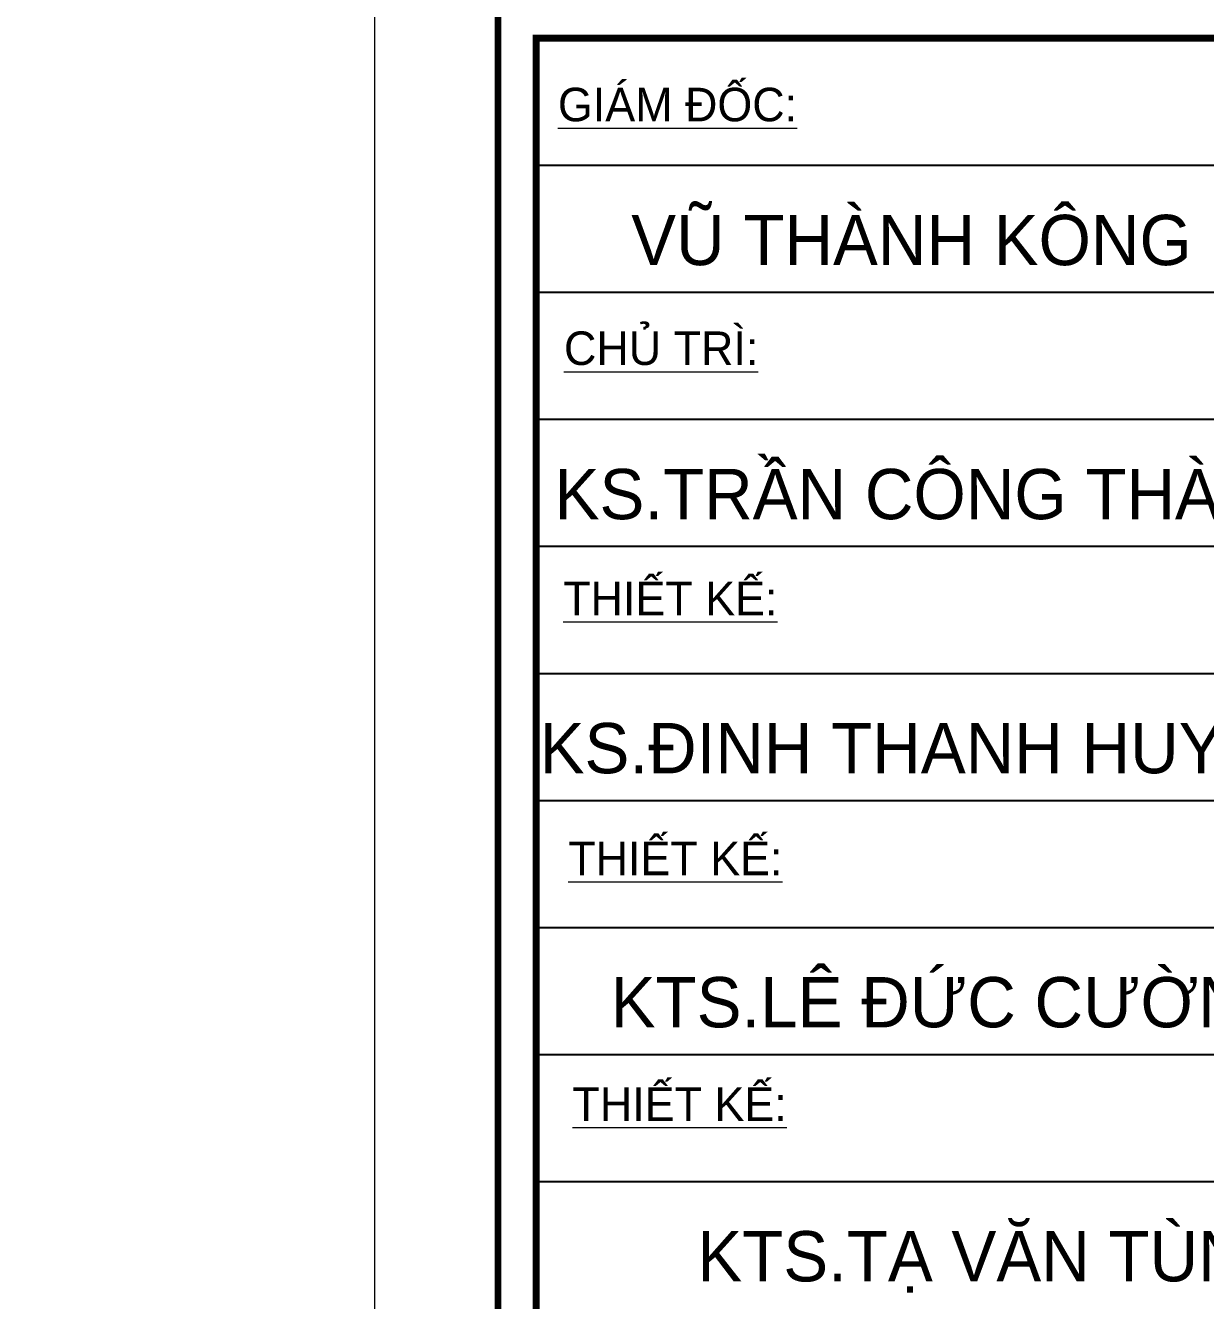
# Model space of a CAD drawing. Extents: x -1855204 to -1466800, y -1308584 to -996495.
# Drawn here: x -1759957 to -1755352, y -1037087 to -1032111 of the extents above; entities that cross this region are included whole.
import ezdxf
from ezdxf.enums import TextEntityAlignment as Align

# ---------------------------------------------------------------- set-up
doc = ezdxf.new("R2010")
doc.units = 0
doc.header["$LTSCALE"] = 150
for name, color, linetype, lineweight in [('05.Text', 253, 'Continuous', 18), ('11.Khung bo', 32, 'Continuous', 50), ('12.Khung', 36, 'Continuous', 25), ('LS-THAY', 7, 'Continuous', 20)]:
    doc.layers.add(name, color=color, linetype=linetype, lineweight=lineweight)
doc.styles.add('VnAvantH', font='')
doc.styles.get('VnAvantH').set_extended_font_data('.VnAvantH')

# ---------------------------------------------------------------- blocks, each defined once
blk = doc.blocks.new('100')
at = {"layer": '11.Khung bo', "const_width": 26.7}
for points in [[(1860913, -945239.8), (1860913, -916940.1), (1896062.6, -916940.1), (1896062.6, -945239.8)], [(1896212.6, -937871), (1901212.6, -937871), (1901212.6, -930871.1), (1896212.6, -930871.1)]]:
    blk.add_lwpolyline(points, close=True, dxfattribs=at)
at = {"layer": '12.Khung'}
for p, q in [((1896212.6, -931371.1), (1899398.9, -931371.1)), ((1896212.6, -931871.1), (1901212.6, -931871.1)), ((1896212.6, -932371.1), (1899398.9, -932371.1)), ((1896212.6, -932871.1), (1901212.6, -932871.1)), ((1896212.6, -933371.1), (1899398.9, -933371.1)), ((1896212.6, -933871.1), (1901212.6, -933871.1)), ((1896212.6, -934371.1), (1899398.9, -934371.1)), ((1896212.6, -934871.1), (1901212.6, -934871.1)), ((1896212.6, -935371.1), (1899398.9, -935371.1))]:
    blk.add_line(p, q, dxfattribs=at)
at = {"layer": '05.Text', "style": 'VnAvantH'}
for s, p in [('%%Ugi¸m ®èc:', (1896298.1, -931198.2)), ('%%Uchñ tr×:', (1896321.9, -932157.3)), ('%%UthiÕt kÕ:', (1896318.8, -933142.4)), ('%%UthiÕt kÕ:', (1896338.7, -934165.5)), ('%%UthiÕt kÕ:', (1896355.3, -935132.7))]:
    blk.add_text(s, height=131.999, dxfattribs=at).set_placement(p)
for s, p in [('vò thµnh k«ng', (1898793.1, -931764.4)), ('KS.TRÇN C¤NG THµNH', (1899286, -932764.4)), ('KS.§INH THANH HUYÒN', (1899286, -933764.4)), ('KTS.lª ®øc c\xadêng', (1899215.3, -934764.4)), ('KTS.t¹ v¨n tïng', (1899215.3, -935764.4))]:
    blk.add_text(s, height=197.998, dxfattribs=at).set_placement(p, align=Align.RIGHT)

msp = doc.modelspace()

# ---------------------------------------------------------------- linework, layer by layer
at = {"layer": 'LS-THAY'}
msp.add_lwpolyline([(-1791483.8, -1018838.5), (-1758594.4, -1018838.5), (-1758594.4, -1046205.7), (-1791483.8, -1046205.7)], close=True, dxfattribs=at)

# ---------------------------------------------------------------- block references
at = {"layer": '05.Text', "xscale": 0.991454545641318, "yscale": 0.991454545641318, "zscale": 0.9914545456793755}
msp.add_blockref('100', (-3637972.1, -109244.3), dxfattribs=at)

doc.saveas('drawing.dxf')
